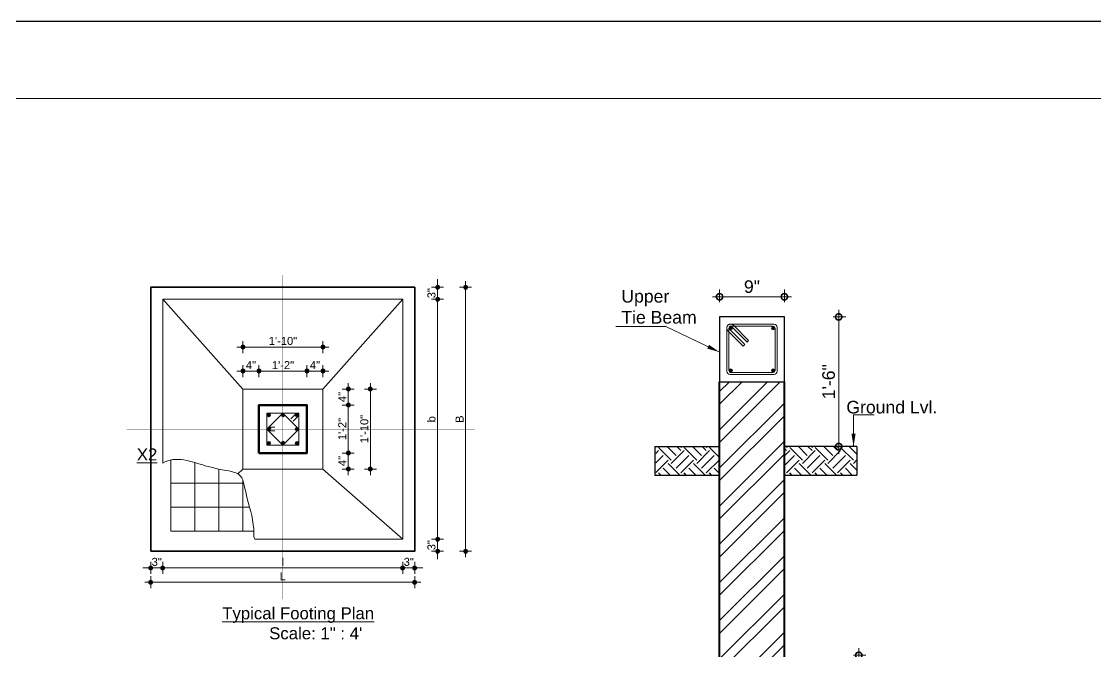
# Model space of a CAD drawing. Header units: inches. Extents: x -412 to 2766, y -9590 to -2111.
# Drawn here: x 926 to 1570, y -5088 to -4710 of the extents above; entities that cross this region are included whole.
import ezdxf

# ---------------------------------------------------------------- set-up
doc = ezdxf.new("R2010")
doc.units = ezdxf.units.IN
doc.header["$LTSCALE"] = 0.5
doc.header["$MEASUREMENT"] = 0
doc.header["$PDMODE"] = 66
doc.linetypes.add('CENTER', pattern=[2, 1.25, -0.25, 0.25, -0.25])
for name, color, linetype, lineweight in [('aa_dim', 5, 'Continuous', 9), ('COLUMN', 8, 'Continuous', 50), ('DIM', 180, 'Continuous', 5), ('ELE1', 3, 'Continuous', 9), ('footing', 42, 'Continuous', 18), ('hatch', 9, 'Continuous', 0), ('rebar', 140, 'Continuous', 13), ('STIRRUPS', 14, 'Continuous', 18), ('TEXT', 220, 'Continuous', 9), ('TRENCH', 1, 'Continuous', 35), ('wall', 20, 'Continuous', 40)]:
    doc.layers.add(name, color=color, linetype=linetype, lineweight=lineweight)
for name, color, linetype in [('border', 241, 'Continuous'), ('Boundries', 240, 'Continuous'), ('Centre line', 5, 'CENTER'), ('concrete', 173, 'Continuous'), ('earth hatch', 30, 'Continuous'), ('ROD', 223, 'Continuous')]:
    doc.layers.add(name, color=color, linetype=linetype)
doc.styles.add('1-96', font='arial.ttf', dxfattribs={"height": 7})
doc.styles.add('ramon', font='arial.ttf')
doc.styles.get("Standard").update_dxf_attribs({"font": 'arial.ttf'})
doc.dimstyles.new('4 times', dxfattribs={"dimtxt": 7, "dimasz": 7, "dimexe": 4, "dimexo": 1, "dimgap": 2, "dimtad": 1, "dimdec": 0, "dimlfac": 0.25, "dimzin": 0, "dimdsep": 46, "dimlunit": 4, "dimtxsty": '1-96', "dimblk": 'DOTSMALL', "dimcen": 3, "dimdle": 4, "dimclrd": 256, "dimclre": 256, "dimclrt": 6, "dimadec": 0, "dimazin": 0, "dimtfac": 1, "dimtdec": 0, "dimtix": 1, "dimtofl": 0, "dimtmove": 1, "dimatfit": 3, "dimfxl": 3, "dimfxlon": 1, "dimtolj": 1, "dimtzin": 0, "dimlwd": -1, "dimlwe": -1, "dimarcsym": 0})
doc.dimstyles.new('Section', dxfattribs={"dimtxt": 2, "dimasz": 1, "dimexe": 6, "dimexo": 18, "dimgap": 0.5, "dimtad": 1, "dimdec": 0, "dimzin": 3, "dimdsep": 46, "dimlunit": 4, "dimtxsty": 'ramon', "dimblk": 'dot 2', "dimcen": 0.09375, "dimse1": 1, "dimse2": 1, "dimclrd": 1, "dimclre": 1, "dimclrt": 256, "dimadec": 0, "dimazin": 0, "dimtfac": 0.75, "dimtdec": 0, "dimtix": 1, "dimtmove": 1, "dimatfit": 3, "dimldrblk": 'DOT', "dimfxl": 1, "dimtolj": 1, "dimtzin": 0, "dimlwd": 9, "dimlwe": 9, "dimarcsym": 0})

# ---------------------------------------------------------------- blocks, each defined once
blk = doc.blocks.new('dot1')
at = {"layer": 'hatch'}
h = blk.add_hatch(color=256, dxfattribs=at)
edge = h.paths.add_edge_path()
edge.add_arc((0, 0), 1, 0, 360)
for p, q in [((3, 0), (-3, 0)), ((0, 3), (0, -3))]:
    blk.add_line(p, q, dxfattribs=at)
blk.add_circle((0, 0), 1, dxfattribs=at)
blk = doc.blocks.new('dot 2')
at = {"layer": 'hatch', "xscale": 0.5, "yscale": 0.5, "zscale": 0.5}
blk.add_blockref('dot1', (0, 0), dxfattribs=at)
blk = doc.blocks.new('*D891')
at = {"layer": 'Defpoints', "color": 0, "ltscale": 6, "transparency": 16777216}
for p in [(25348.29, -5988.44), (25358.6, -5988.44), (25352.29, -5992.44)]:
    blk.add_point(p, dxfattribs=at)
at = {"layer": 'DIM', "color": 1, "lineweight": 9, "ltscale": 6, "transparency": 16777216}
blk.add_line((25358.6, -5991.44), (25358.6, -5989.44), dxfattribs=at)
for p, rotation in [((25358.6, -5988.44), 90), ((25358.6, -5992.44), 270)]:
    blk.add_blockref('dot 2', p, dxfattribs=dict(at, rotation=rotation))
at = {"layer": 'DIM', "ltscale": 6, "transparency": 16777216, "insert": (25357.1, -5990.44), "char_height": 2, "attachment_point": 5, "rotation": 90, "style": 'ramon'}
blk.add_mtext('\\A1;4"', dxfattribs=at)
blk = doc.blocks.new('_Dot')
at = {"color": 0, "linetype": 'ByBlock', "lineweight": -2}
blk.add_line((-0.5, 0), (-1, 0), dxfattribs=at)
at = {"color": 0, "linetype": 'ByBlock', "const_width": 0.5}
blk.add_lwpolyline([(-0.25, 0, 1), (0.25, 0, 1)], format="xyb", close=True, dxfattribs=at)
blk = doc.blocks.new('*D995')
at = {"layer": 'Defpoints', "color": 0, "ltscale": 6, "transparency": 16777216}
for p in [(25348.29, -5976.44), (25358.6, -5976.44), (25348.29, -5988.44)]:
    blk.add_point(p, dxfattribs=at)
at = {"layer": 'DIM', "color": 1, "lineweight": 9, "ltscale": 6, "transparency": 16777216}
blk.add_line((25358.6, -5987.44), (25358.6, -5977.44), dxfattribs=at)
for p, rotation in [((25358.6, -5976.44), 90), ((25358.6, -5988.44), 270)]:
    blk.add_blockref('dot 2', p, dxfattribs=dict(at, rotation=rotation))
at = {"layer": 'DIM', "ltscale": 6, "transparency": 16777216, "insert": (25357.1, -5982.44), "char_height": 2, "attachment_point": 5, "rotation": 90, "style": 'ramon'}
blk.add_mtext('\\A1;1\'-2"', dxfattribs=at)
blk = doc.blocks.new('*D892')
at = {"layer": 'Defpoints', "color": 0, "ltscale": 6, "transparency": 16777216}
for p in [(25352.29, -5972.44), (25358.6, -5972.44), (25348.29, -5976.44)]:
    blk.add_point(p, dxfattribs=at)
at = {"layer": 'DIM', "color": 1, "lineweight": 9, "ltscale": 6, "transparency": 16777216}
blk.add_line((25358.6, -5975.44), (25358.6, -5973.44), dxfattribs=at)
for p, rotation in [((25358.6, -5972.44), 90), ((25358.6, -5976.44), 270)]:
    blk.add_blockref('dot 2', p, dxfattribs=dict(at, rotation=rotation))
at = {"layer": 'DIM', "ltscale": 6, "transparency": 16777216, "insert": (25357.1, -5974.44), "char_height": 2, "attachment_point": 5, "rotation": 90, "style": 'ramon'}
blk.add_mtext('\\A1;4"', dxfattribs=at)
blk = doc.blocks.new('*D893')
at = {"layer": 'Defpoints', "color": 0, "ltscale": 6, "transparency": 16777216}
for p in [(25336.29, -5967.96), (25332.29, -5972.44), (25336.29, -5976.44)]:
    blk.add_point(p, dxfattribs=at)
at = {"layer": 'DIM', "color": 1, "lineweight": 9, "ltscale": 6, "transparency": 16777216}
blk.add_line((25333.29, -5967.96), (25335.29, -5967.96), dxfattribs=at)
at = {"layer": 'DIM', "color": 1, "lineweight": 9, "ltscale": 6, "transparency": 16777216, "rotation": 180}
blk.add_blockref('dot 2', (25332.29, -5967.96), dxfattribs=at)
at = {"layer": 'DIM', "color": 1, "lineweight": 9, "ltscale": 6, "transparency": 16777216}
blk.add_blockref('dot 2', (25336.29, -5967.96), dxfattribs=at)
at = {"layer": 'DIM', "ltscale": 6, "transparency": 16777216, "insert": (25334.29, -5966.46), "char_height": 2, "attachment_point": 5, "style": 'ramon'}
blk.add_mtext('\\A1;4"', dxfattribs=at)
blk = doc.blocks.new('*D994')
at = {"layer": 'Defpoints', "color": 0, "ltscale": 6, "transparency": 16777216}
for p in [(25348.29, -5967.96), (25336.29, -5976.44), (25348.29, -5976.44)]:
    blk.add_point(p, dxfattribs=at)
at = {"layer": 'DIM', "color": 1, "lineweight": 9, "ltscale": 6, "transparency": 16777216}
blk.add_line((25337.29, -5967.96), (25347.29, -5967.96), dxfattribs=at)
at = {"layer": 'DIM', "color": 1, "lineweight": 9, "ltscale": 6, "transparency": 16777216, "rotation": 180}
blk.add_blockref('dot 2', (25336.29, -5967.96), dxfattribs=at)
at = {"layer": 'DIM', "color": 1, "lineweight": 9, "ltscale": 6, "transparency": 16777216}
blk.add_blockref('dot 2', (25348.29, -5967.96), dxfattribs=at)
at = {"layer": 'DIM', "ltscale": 6, "transparency": 16777216, "insert": (25342.29, -5966.46), "char_height": 2, "attachment_point": 5, "style": 'ramon'}
blk.add_mtext('\\A1;1\'-2"', dxfattribs=at)
blk = doc.blocks.new('*D890')
at = {"layer": 'Defpoints', "color": 0, "ltscale": 6, "transparency": 16777216}
for p in [(25352.29, -5967.96), (25352.29, -5972.44), (25348.29, -5976.44)]:
    blk.add_point(p, dxfattribs=at)
at = {"layer": 'DIM', "color": 1, "lineweight": 9, "ltscale": 6, "transparency": 16777216}
blk.add_line((25349.29, -5967.96), (25351.29, -5967.96), dxfattribs=at)
at = {"layer": 'DIM', "color": 1, "lineweight": 9, "ltscale": 6, "transparency": 16777216, "rotation": 180}
blk.add_blockref('dot 2', (25348.29, -5967.96), dxfattribs=at)
at = {"layer": 'DIM', "color": 1, "lineweight": 9, "ltscale": 6, "transparency": 16777216}
blk.add_blockref('dot 2', (25352.29, -5967.96), dxfattribs=at)
at = {"layer": 'DIM', "ltscale": 6, "transparency": 16777216, "insert": (25350.29, -5966.46), "char_height": 2, "attachment_point": 5, "style": 'ramon'}
blk.add_mtext('\\A1;4"', dxfattribs=at)
blk = doc.blocks.new('*D983')
at = {"layer": 'Defpoints', "color": 0, "ltscale": 6, "transparency": 16777216}
for p in [(25352.29, -5972.44), (25364.15, -5972.44), (25352.29, -5992.44)]:
    blk.add_point(p, dxfattribs=at)
at = {"layer": 'DIM', "color": 1, "lineweight": 9, "ltscale": 6, "transparency": 16777216}
blk.add_line((25364.15, -5991.44), (25364.15, -5973.44), dxfattribs=at)
for p, rotation in [((25364.15, -5972.44), 90), ((25364.15, -5992.44), 270)]:
    blk.add_blockref('dot 2', p, dxfattribs=dict(at, rotation=rotation))
at = {"layer": 'DIM', "ltscale": 6, "transparency": 16777216, "insert": (25362.63, -5982.44), "char_height": 2, "attachment_point": 5, "rotation": 90, "style": 'ramon'}
blk.add_mtext('\\A1;1\'-10"', dxfattribs=at)
blk = doc.blocks.new('*D984')
at = {"layer": 'Defpoints', "color": 0, "ltscale": 6, "transparency": 16777216}
for p in [(25332.29, -5961.94), (25332.29, -5972.44), (25352.29, -5972.44)]:
    blk.add_point(p, dxfattribs=at)
at = {"layer": 'DIM', "color": 1, "lineweight": 9, "ltscale": 6, "transparency": 16777216}
blk.add_line((25351.29, -5961.94), (25333.29, -5961.94), dxfattribs=at)
at = {"layer": 'DIM', "color": 1, "lineweight": 9, "ltscale": 6, "transparency": 16777216, "rotation": 180}
blk.add_blockref('dot 2', (25332.29, -5961.94), dxfattribs=at)
at = {"layer": 'DIM', "color": 1, "lineweight": 9, "ltscale": 6, "transparency": 16777216}
blk.add_blockref('dot 2', (25352.29, -5961.94), dxfattribs=at)
at = {"layer": 'DIM', "ltscale": 6, "transparency": 16777216, "insert": (25342.29, -5960.42), "char_height": 2, "attachment_point": 5, "style": 'ramon'}
blk.add_mtext('\\A1;1\'-10"', dxfattribs=at)
blk = doc.blocks.new('*D985')
at = {"layer": 'Defpoints', "color": 0, "ltscale": 20, "transparency": 16777216}
for p in [(25372.23, -6009.98), (25375.23, -6012.98), (25372.23, -6017.18)]:
    blk.add_point(p, dxfattribs=at)
at = {"layer": 'DIM', "color": 1, "lineweight": 9, "ltscale": 20, "transparency": 16777216}
for p, q in [((25371.23, -6017.18), (25370.23, -6017.18)), ((25375.23, -6017.18), (25372.23, -6017.18)), ((25376.23, -6017.18), (25377.23, -6017.18))]:
    blk.add_line(p, q, dxfattribs=at)
blk.add_blockref('dot 2', (25372.23, -6017.18), dxfattribs=at)
at = {"layer": 'DIM', "color": 1, "lineweight": 9, "ltscale": 20, "transparency": 16777216, "rotation": 180}
blk.add_blockref('dot 2', (25375.23, -6017.18), dxfattribs=at)
at = {"layer": 'DIM', "ltscale": 20, "transparency": 16777216, "insert": (25373.73, -6015.66), "char_height": 2, "attachment_point": 5, "style": 'ramon'}
blk.add_mtext('\\A1;3"', dxfattribs=at)
blk = doc.blocks.new('*D986')
at = {"layer": 'Defpoints', "color": 0, "ltscale": 20, "transparency": 16777216}
for p in [(25312.23, -6009.98), (25372.23, -6009.98), (25312.23, -6017.18)]:
    blk.add_point(p, dxfattribs=at)
at = {"layer": 'DIM', "color": 1, "lineweight": 9, "ltscale": 20, "transparency": 16777216}
blk.add_line((25371.23, -6017.18), (25313.23, -6017.18), dxfattribs=at)
at = {"layer": 'DIM', "color": 1, "lineweight": 9, "ltscale": 20, "transparency": 16777216, "rotation": 180}
blk.add_blockref('dot 2', (25312.23, -6017.18), dxfattribs=at)
at = {"layer": 'DIM', "color": 1, "lineweight": 9, "ltscale": 20, "transparency": 16777216}
blk.add_blockref('dot 2', (25372.23, -6017.18), dxfattribs=at)
at = {"layer": 'DIM', "ltscale": 20, "transparency": 16777216, "insert": (25342.23, -6015.68), "char_height": 2, "attachment_point": 5, "style": 'ramon'}
blk.add_mtext('\\A1;l', dxfattribs=at)
blk = doc.blocks.new('*D990')
at = {"layer": 'Defpoints', "color": 0, "ltscale": 20, "transparency": 16777216}
for p in [(25372.23, -6009.98), (25380.93, -6009.98), (25375.23, -6012.98)]:
    blk.add_point(p, dxfattribs=at)
at = {"layer": 'DIM', "color": 1, "lineweight": 9, "ltscale": 20, "transparency": 16777216}
for p, q in [((25380.93, -6008.98), (25380.93, -6007.98)), ((25380.93, -6012.98), (25380.93, -6009.98)), ((25380.93, -6013.98), (25380.93, -6014.98))]:
    blk.add_line(p, q, dxfattribs=at)
for p, rotation in [((25380.93, -6009.98), 270), ((25380.93, -6012.98), 90)]:
    blk.add_blockref('dot 2', p, dxfattribs=dict(at, rotation=rotation))
at = {"layer": 'DIM', "ltscale": 20, "transparency": 16777216, "insert": (25379.41, -6011.48), "char_height": 2, "attachment_point": 5, "rotation": 90, "style": 'ramon'}
blk.add_mtext('\\A1;3"', dxfattribs=at)
blk = doc.blocks.new('*D899')
at = {"layer": 'Defpoints', "color": 0, "ltscale": 20, "transparency": 16777216}
for p in [(25372.23, -5949.98), (25380.93, -5949.98), (25372.23, -6009.98)]:
    blk.add_point(p, dxfattribs=at)
at = {"layer": 'DIM', "color": 1, "lineweight": 9, "ltscale": 20, "transparency": 16777216}
blk.add_line((25380.93, -6008.98), (25380.93, -5950.98), dxfattribs=at)
for p, rotation in [((25380.93, -5949.98), 90), ((25380.93, -6009.98), 270)]:
    blk.add_blockref('dot 2', p, dxfattribs=dict(at, rotation=rotation))
at = {"layer": 'DIM', "ltscale": 20, "transparency": 16777216, "insert": (25379.41, -5979.98), "char_height": 2, "attachment_point": 5, "rotation": 90, "style": 'ramon'}
blk.add_mtext('\\A1;b', dxfattribs=at)
blk = doc.blocks.new('*D895')
at = {"layer": 'Defpoints', "color": 0, "ltscale": 20, "transparency": 16777216}
for p in [(25375.23, -5946.98), (25380.93, -5946.98), (25372.23, -5949.98)]:
    blk.add_point(p, dxfattribs=at)
at = {"layer": 'DIM', "color": 1, "lineweight": 9, "ltscale": 20, "transparency": 16777216}
for p, q in [((25380.93, -5945.98), (25380.93, -5944.98)), ((25380.93, -5949.98), (25380.93, -5946.98)), ((25380.93, -5950.98), (25380.93, -5951.98))]:
    blk.add_line(p, q, dxfattribs=at)
for p, rotation in [((25380.93, -5946.98), 270), ((25380.93, -5949.98), 90)]:
    blk.add_blockref('dot 2', p, dxfattribs=dict(at, rotation=rotation))
at = {"layer": 'DIM', "ltscale": 20, "transparency": 16777216, "insert": (25379.41, -5948.48), "char_height": 2, "attachment_point": 5, "rotation": 90, "style": 'ramon'}
blk.add_mtext('\\A1;3"', dxfattribs=at)
blk = doc.blocks.new('*D991')
at = {"layer": 'Defpoints', "color": 0, "ltscale": 20, "transparency": 16777216}
for p in [(25375.23, -5946.98), (25387.94, -5946.98), (25375.23, -6012.98)]:
    blk.add_point(p, dxfattribs=at)
at = {"layer": 'DIM', "color": 1, "lineweight": 9, "ltscale": 20, "transparency": 16777216}
blk.add_line((25387.94, -6011.98), (25387.94, -5947.98), dxfattribs=at)
for p, rotation in [((25387.94, -5946.98), 90), ((25387.94, -6012.98), 270)]:
    blk.add_blockref('dot 2', p, dxfattribs=dict(at, rotation=rotation))
at = {"layer": 'DIM', "ltscale": 20, "transparency": 16777216, "insert": (25386.44, -5979.98), "char_height": 2, "attachment_point": 5, "rotation": 90, "style": 'ramon'}
blk.add_mtext('\\A1;B', dxfattribs=at)
blk = doc.blocks.new('*D896')
at = {"layer": 'Defpoints', "color": 0, "ltscale": 20, "transparency": 16777216}
for p in [(25312.23, -5991.01), (25309.23, -6012.98), (25312.23, -6017.18)]:
    blk.add_point(p, dxfattribs=at)
at = {"layer": 'DIM', "color": 1, "lineweight": 9, "ltscale": 20, "transparency": 16777216}
for p, q in [((25308.23, -6017.18), (25307.23, -6017.18)), ((25309.23, -6017.18), (25312.23, -6017.18)), ((25313.23, -6017.18), (25314.23, -6017.18))]:
    blk.add_line(p, q, dxfattribs=at)
blk.add_blockref('dot 2', (25309.23, -6017.18), dxfattribs=at)
at = {"layer": 'DIM', "color": 1, "lineweight": 9, "ltscale": 20, "transparency": 16777216, "rotation": 180}
blk.add_blockref('dot 2', (25312.23, -6017.18), dxfattribs=at)
at = {"layer": 'DIM', "ltscale": 20, "transparency": 16777216, "insert": (25310.73, -6015.66), "char_height": 2, "attachment_point": 5, "style": 'ramon'}
blk.add_mtext('\\A1;3"', dxfattribs=at)
blk = doc.blocks.new('*D992')
at = {"layer": 'Defpoints', "color": 0, "ltscale": 20, "transparency": 16777216}
for p in [(25309.23, -6012.98), (25375.23, -6012.98), (25375.23, -6020.76)]:
    blk.add_point(p, dxfattribs=at)
at = {"layer": 'DIM', "color": 1, "lineweight": 9, "ltscale": 20, "transparency": 16777216}
blk.add_line((25310.23, -6020.76), (25374.23, -6020.76), dxfattribs=at)
at = {"layer": 'DIM', "color": 1, "lineweight": 9, "ltscale": 20, "transparency": 16777216, "rotation": 180}
blk.add_blockref('dot 2', (25309.23, -6020.76), dxfattribs=at)
at = {"layer": 'DIM', "color": 1, "lineweight": 9, "ltscale": 20, "transparency": 16777216}
blk.add_blockref('dot 2', (25375.23, -6020.76), dxfattribs=at)
at = {"layer": 'DIM', "ltscale": 20, "transparency": 16777216, "insert": (25342.23, -6019.26), "char_height": 2, "attachment_point": 5, "style": 'ramon'}
blk.add_mtext('\\A1;L', dxfattribs=at)
blk = doc.blocks.new('STRAP FOOTING')
at = {"layer": 'TEXT', "insert": (27941.92, -3892.74), "char_height": 3, "width": 140.3021, "attachment_point": 3}
blk.add_mtext('\\pi12.8199;{\\f@Arial Unicode MS|b0|i0|c0|p34;\\LX2}', dxfattribs=at)
blk = doc.blocks.new('_DOTSMALL')
at = {"color": 0, "linetype": 'ByBlock', "const_width": 0.5}
blk.add_lwpolyline([(-0.0625, 0, 1), (0.0625, 0, 1)], format="xyb", close=True, dxfattribs=at)
blk = doc.blocks.new('*D938')
at = {"layer": 'Defpoints', "color": 0, "transparency": 16777216}
for p in [(139.98, 243.76), (181.29, 243.76), (151.98, 207.76)]:
    blk.add_point(p, dxfattribs=at)
at = {"layer": 'DIM', "transparency": 16777216}
for p, q in [((181.29, 203.76), (181.29, 247.76)), ((178.29, 243.76), (185.29, 243.76)), ((178.29, 207.76), (185.29, 207.76))]:
    blk.add_line(p, q, dxfattribs=at)
at = {"layer": 'DIM', "transparency": 16777216, "xscale": 7, "yscale": 7, "zscale": 7}
for p, rotation in [((181.29, 243.76), 90), ((181.29, 207.76), 270)]:
    blk.add_blockref('_DOTSMALL', p, dxfattribs=dict(at, rotation=rotation))
at = {"layer": 'DIM', "color": 6, "transparency": 16777216, "insert": (175.71, 225.76), "char_height": 7, "attachment_point": 5, "rotation": 90, "style": '1-96'}
blk.add_mtext('\\A1;9"', dxfattribs=at)
blk = doc.blocks.new('*D939')
at = {"layer": 'Defpoints', "color": 0, "transparency": 16777216}
for p in [(139.98, 431.76), (170.16, 431.76), (139.98, 359.76)]:
    blk.add_point(p, dxfattribs=at)
at = {"layer": 'DIM', "transparency": 16777216}
for p, q in [((170.16, 355.76), (170.16, 435.76)), ((167.16, 431.76), (174.16, 431.76)), ((167.16, 359.76), (174.16, 359.76))]:
    blk.add_line(p, q, dxfattribs=at)
at = {"layer": 'DIM', "transparency": 16777216, "xscale": 7, "yscale": 7, "zscale": 7}
for p, rotation in [((170.16, 431.76), 90), ((170.16, 359.76), 270)]:
    blk.add_blockref('_DOTSMALL', p, dxfattribs=dict(at, rotation=rotation))
at = {"layer": 'DIM', "color": 6, "transparency": 16777216, "insert": (164.58, 395.76), "char_height": 7, "attachment_point": 5, "rotation": 90, "style": '1-96'}
blk.add_mtext('\\A1;1\'-6"', dxfattribs=at)
blk = doc.blocks.new('*D940')
at = {"layer": 'Defpoints', "color": 0, "transparency": 16777216}
for p in [(139.98, 442.97), (103.98, 431.76), (139.98, 431.76)]:
    blk.add_point(p, dxfattribs=at)
at = {"layer": 'DIM', "transparency": 16777216}
for p, q in [((99.98, 442.97), (143.98, 442.97)), ((103.98, 439.97), (103.98, 446.97)), ((139.98, 439.97), (139.98, 446.97))]:
    blk.add_line(p, q, dxfattribs=at)
at = {"layer": 'DIM', "transparency": 16777216, "xscale": 7, "yscale": 7, "zscale": 7, "rotation": 180}
blk.add_blockref('_DOTSMALL', (103.98, 442.97), dxfattribs=at)
at = {"layer": 'DIM', "transparency": 16777216, "xscale": 7, "yscale": 7, "zscale": 7}
blk.add_blockref('_DOTSMALL', (139.98, 442.97), dxfattribs=at)
at = {"layer": 'DIM', "color": 6, "transparency": 16777216, "insert": (121.98, 448.55), "char_height": 7, "attachment_point": 5, "style": '1-96'}
blk.add_mtext('\\A1;9"', dxfattribs=at)
blk = doc.blocks.new('12 mm bar')
at = {"layer": 'rebar'}
blk.add_hatch(color=256, dxfattribs=at).paths.add_polyline_path([(-0.24, 0, 1), (0.24, 0, 1)])
for q in [(-0.24, 0), (-0.17, 0.17), (-0.17, -0.17), (0, 0.24), (0.17, 0.17), (0.24, 0), (0.17, -0.17), (0, -0.24)]:
    blk.add_line((0, 0), q, dxfattribs=at)
blk.add_circle((0, 0), 0.24, dxfattribs=at)
blk = doc.blocks.new('9 TIE-BEAM')
at = {"layer": 'concrete'}
blk.add_lwpolyline([(0, 0), (9, 0), (9, 9), (0, 9)], close=True, dxfattribs=at)
at = {"layer": 'STIRRUPS'}
for points in [[(1.48, 1), (7.52, 1, 0.414214), (8, 1.48), (8, 7.52, 0.414214), (7.52, 8), (1.48, 8, 0.414214), (1, 7.52), (1, 1.48, 0.414214)], [(3.83, 5.51), (4.04, 5.72), (1.92, 7.84, 1), (1.16, 7.08), (3.28, 4.96), (3.49, 5.17), (1.37, 7.29, -1), (1.71, 7.63)], [(1.54, 1.3), (7.46, 1.3, 0.414214), (7.7, 1.54), (7.7, 7.46, 0.414214), (7.46, 7.7), (1.54, 7.7, 0.414214), (1.3, 7.46), (1.3, 1.54, 0.414214)]]:
    blk.add_lwpolyline(points, format="xyb", close=True, dxfattribs=at)
at = {"layer": 'rebar', "extrusion": (0, 0, -1), "zscale": -1}
blk.add_blockref('12 mm bar', (-1.54, 7.46), dxfattribs=at)
at = {"layer": 'rebar'}
blk.add_blockref('12 mm bar', (7.46, 7.46), dxfattribs=at)
at = {"layer": 'rebar', "rotation": 179.9999999999935}
blk.add_blockref('12 mm bar', (1.54, 1.54), dxfattribs=at)
at = {"layer": 'rebar', "extrusion": (0, 0, -1), "zscale": -1, "rotation": 180.0000000000065}
blk.add_blockref('12 mm bar', (-7.46, 1.54), dxfattribs=at)
blk = doc.blocks.new('100')
at = {"layer": 'hatch'}
h = blk.add_hatch(color=256, dxfattribs=at)
h.dxf.hatch_style = 1
h.paths.add_polyline_path([(25338.34, -5978.94, -1), (25339.21, -5978.94, -1)])
h = blk.add_hatch(color=256, dxfattribs=at)
h.dxf.hatch_style = 1
h.paths.add_polyline_path([(25342.3, -5978.64, -1), (25342.3, -5979.37, -1)])
h = blk.add_hatch(color=256, dxfattribs=at)
h.dxf.hatch_style = 1
h.paths.add_polyline_path([(25346.24, -5978.94, 1), (25345.38, -5978.94, 1)])
h = blk.add_hatch(color=256, dxfattribs=at)
h.dxf.hatch_style = 1
h.paths.add_polyline_path([(25339.23, -5982.43, 1), (25338.51, -5982.43, 1)])
h = blk.add_hatch(color=256, dxfattribs=at)
h.dxf.hatch_style = 1
h.paths.add_polyline_path([(25346.09, -5982.44, 1), (25345.37, -5982.44, 1)])
h = blk.add_hatch(color=256, dxfattribs=at)
h.dxf.hatch_style = 1
h.paths.add_polyline_path([(25338.34, -5985.95, 1), (25339.21, -5985.95, 1)])
h = blk.add_hatch(color=256, dxfattribs=at)
h.dxf.hatch_style = 1
h.paths.add_polyline_path([(25342.31, -5985.5, -1), (25342.31, -5986.23, -1)])
h = blk.add_hatch(color=256, dxfattribs=at)
h.dxf.hatch_style = 1
h.paths.add_polyline_path([(25346.24, -5985.95, -1), (25345.38, -5985.95, -1)])
at = {"layer": 'Centre line', "ltscale": 0.02}
for p, q in [((25342.29, -6024.98), (25342.29, -5943.98)), ((25303.23, -5982.44), (25390.23, -5982.44))]:
    blk.add_line(p, q, dxfattribs=at)
at = {"layer": 'COLUMN'}
blk.add_lwpolyline([(25336.29, -5988.44), (25348.29, -5988.44), (25348.29, -5976.44), (25336.29, -5976.44)], close=True, dxfattribs=at)
at = {"layer": 'footing', "ltscale": 6}
for p, q in [((25332.29, -5972.44), (25312.23, -5949.98)), ((25352.29, -5972.44), (25372.23, -5949.98)), ((25330.98, -5993.61), (25332.29, -5992.44)), ((25352.29, -5992.44), (25372.23, -6009.98))]:
    blk.add_line(p, q, dxfattribs=at)
at = {"layer": 'footing', "ltscale": 20}
blk.add_lwpolyline([(25335.26, -6009.98), (25372.23, -6009.98), (25372.23, -5949.98), (25312.23, -5949.98), (25312.23, -5991.01)], dxfattribs=at)
at = {"layer": 'footing', "ltscale": 6}
blk.add_lwpolyline([(25332.29, -5992.44), (25352.29, -5992.44), (25352.29, -5972.44), (25332.29, -5972.44)], close=True, dxfattribs=at)
blk.add_open_spline([(25312.23, -5991.01), (25315.44, -5988.94), (25326.3, -5993.37), (25332.29, -5992.44), (25332.86, -5998.94), (25335.22, -6005.97), (25334.96, -6009.5), (25335.26, -6009.98)], degree=3, knots=[1.147736, 1.147736, 1.147736, 1.147736, 10.987433, 26.494154, 37.427382, 46.631313, 48.058171, 48.058171, 48.058171, 48.058171], dxfattribs=at)
at = {"layer": 'ROD', "lineweight": 13}
for p, q in [((25344.26, -5979.86), (25345.68, -5978.44)), ((25344.88, -5980.49), (25346.29, -5979.07)), ((25340.29, -5982.01), (25338.73, -5982.01)), ((25340.29, -5982.88), (25338.73, -5982.88)), ((25314.23, -5990.19), (25314.23, -6007.98)), ((25320.23, -5990.8), (25320.23, -6007.98)), ((25320.23, -5992.9), (25320.23, -6007.98)), ((25326.23, -5992.45), (25326.23, -6007.98)), ((25332.23, -5992.45), (25332.23, -5992.5)), ((25314.23, -5995.98), (25332.48, -5995.98)), ((25332.23, -5995.21), (25332.23, -6007.98)), ((25314.23, -6001.98), (25333.94, -6001.98)), ((25314.23, -6007.98), (25335, -6007.98))]:
    blk.add_line(p, q, dxfattribs=at)
blk.add_lwpolyline([(25338.29, -5986.44), (25346.29, -5986.44), (25346.29, -5978.44), (25338.29, -5978.44)], close=True, dxfattribs=at)
blk.add_lwpolyline([(25338.29, -5982.44), (25342.29, -5978.44), (25346.29, -5982.44), (25342.29, -5986.44), (25338.29, -5982.44)], dxfattribs=at)
for centre, radius in [((25338.78, -5978.94), 0.433), ((25342.3, -5979), 0.361), ((25345.81, -5978.94), 0.433), ((25338.87, -5982.43), 0.361), ((25345.73, -5982.44), 0.361), ((25338.78, -5985.95), 0.433), ((25342.31, -5985.87), 0.361), ((25345.81, -5985.95), 0.433)]:
    blk.add_circle(centre, radius, dxfattribs=at)
at = {"layer": 'TRENCH', "ltscale": 20}
blk.add_lwpolyline([(25309.23, -6012.98), (25375.23, -6012.98), (25375.23, -5946.98), (25309.23, -5946.98)], close=True, dxfattribs=at)
at = {"layer": 'TEXT', "insert": (25326.02, -6027.01), "char_height": 3, "width": 60.7592, "attachment_point": 1}
blk.add_mtext('\\pi1.086;{\\f@Arial Unicode MS|b0|i0|c0|p34;\\LTypical Footing Plan\\P\\pi12.8199;\\lScale: 1" : 4\'}', dxfattribs=at)
at = {"layer": 'DIM', "ltscale": 20}
for base, p1, p2, picture, middle in [((25380.93, -5946.98), (25372.23, -5949.98), (25375.23, -5946.98), '*D895', (25379.41, -5948.48)), ((25380.93, -6009.98), (25375.23, -6012.98), (25372.23, -6009.98), '*D990', (25379.41, -6011.48))]:
    dim = blk.add_linear_dim(base=base, p1=p1, p2=p2, angle=90, dimstyle='Section', dxfattribs=at)
    dim.commit()
    dim.dimension.update_dxf_attribs({"geometry": picture, "text_midpoint": middle})
for base, p1, p2, text, picture, middle in [((25387.94, -5946.98), (25375.23, -6012.98), (25375.23, -5946.98), 'B', '*D991', (25386.44, -5979.98)), ((25380.93, -5949.98), (25372.23, -6009.98), (25372.23, -5949.98), 'b', '*D899', (25379.41, -5979.98))]:
    dim = blk.add_linear_dim(base=base, p1=p1, p2=p2, angle=90, text=text, dimstyle='Section', dxfattribs=at)
    dim.commit()
    dim.dimension.update_dxf_attribs({"geometry": picture, "text_midpoint": middle})
at = {"layer": 'DIM', "ltscale": 6}
for base, p1, p2, text, picture, middle in [((25332.29, -5961.94), (25352.29, -5972.44), (25332.29, -5972.44), '1\'-10"', '*D984', (25342.29, -5960.42)), ((25348.29, -5967.96), (25336.29, -5976.44), (25348.29, -5976.44), '1\'-2"', '*D994', (25342.29, -5966.46))]:
    dim = blk.add_linear_dim(base=base, p1=p1, p2=p2, text=text, dimstyle='Section', dxfattribs=at)
    dim.commit()
    dim.dimension.update_dxf_attribs({"geometry": picture, "text_midpoint": middle})
for base, p1, p2, picture, middle in [((25336.29, -5967.96), (25332.29, -5972.44), (25336.29, -5976.44), '*D893', (25334.29, -5966.46)), ((25352.29, -5967.96), (25348.29, -5976.44), (25352.29, -5972.44), '*D890', (25350.29, -5966.46))]:
    dim = blk.add_linear_dim(base=base, p1=p1, p2=p2, dimstyle='Section', dxfattribs=at)
    dim.commit()
    dim.dimension.update_dxf_attribs({"geometry": picture, "text_midpoint": middle})
for base, p1, p2, picture, middle in [((25358.6, -5972.44), (25348.29, -5976.44), (25352.29, -5972.44), '*D892', (25357.1, -5974.44)), ((25358.6, -5988.44), (25352.29, -5992.44), (25348.29, -5988.44), '*D891', (25357.1, -5990.44))]:
    dim = blk.add_linear_dim(base=base, p1=p1, p2=p2, angle=90, dimstyle='Section', dxfattribs=at)
    dim.commit()
    dim.dimension.update_dxf_attribs({"geometry": picture, "text_midpoint": middle})
for base, p1, p2, text, picture, middle in [((25364.15, -5972.44), (25352.29, -5992.44), (25352.29, -5972.44), '1\'-10"', '*D983', (25362.63, -5982.44)), ((25358.6, -5976.44), (25348.29, -5988.44), (25348.29, -5976.44), '1\'-2"', '*D995', (25357.1, -5982.44))]:
    dim = blk.add_linear_dim(base=base, p1=p1, p2=p2, angle=90, text=text, dimstyle='Section', dxfattribs=at)
    dim.commit()
    dim.dimension.update_dxf_attribs({"geometry": picture, "text_midpoint": middle})
at = {"layer": 'DIM', "ltscale": 20}
for base, p1, p2, picture, middle in [((25312.23, -6017.18), (25309.23, -6012.98), (25312.23, -5991.01), '*D896', (25310.73, -6015.66)), ((25372.23, -6017.18), (25375.23, -6012.98), (25372.23, -6009.98), '*D985', (25373.73, -6015.66))]:
    dim = blk.add_linear_dim(base=base, p1=p1, p2=p2, dimstyle='Section', dxfattribs=at)
    dim.commit()
    dim.dimension.update_dxf_attribs({"geometry": picture, "text_midpoint": middle})
for base, p1, p2, text, picture, middle in [((25312.23, -6017.18), (25372.23, -6009.98), (25312.23, -6009.98), 'l', '*D986', (25342.23, -6015.68)), ((25375.23, -6020.76), (25309.23, -6012.98), (25375.23, -6012.98), 'L', '*D992', (25342.23, -6019.26))]:
    dim = blk.add_linear_dim(base=base, p1=p1, p2=p2, text=text, dimstyle='Section', dxfattribs=at)
    dim.commit()
    dim.dimension.update_dxf_attribs({"geometry": picture, "text_midpoint": middle})
blk = doc.blocks.new('A$C67386614')
at = {"layer": 'earth hatch'}
h = blk.add_hatch(dxfattribs=at)
h.set_pattern_fill('ANSI32', color=256, scale=40, style=0)
h.set_pattern_definition([(45, (-57121.835, -8182.079), (-10.6066017, 10.6066017), []), (45, (-57114.764, -8182.079), (-10.6066017, 10.6066017), [])])
h.paths.add_polyline_path([(139.98, 395.76), (103.98, 395.76), (103.98, 207.76), (139.98, 207.76)])
h = blk.add_hatch(dxfattribs=at)
h.set_pattern_fill('EARTH', color=256, scale=40, angle=45, style=0)
h.set_pattern_definition([(45, (-1972.497, 2417.063), (9e-16, 14.142136), [10, -10]), (45, (-1975.149, 2419.714), (9e-16, 14.142136), [10, -10]), (45, (-1977.801, 2422.366), (9e-16, 14.142136), [10, -10]), (135, (-1977.801, 2424.134), (-14.142136, 2e-15), [10, -10]), (135, (-1975.149, 2426.785), (-14.142136, 2e-15), [10, -10]), (135, (-1972.497, 2429.437), (-14.142136, 2e-15), [10, -10])])
h.paths.add_polyline_path([(68.58, 343.94), (103.98, 343.94), (103.98, 359.76), (68.58, 359.76)])
h = blk.add_hatch(dxfattribs=at)
h.set_pattern_fill('EARTH', color=256, scale=40, angle=45, style=0)
h.set_pattern_definition([(45, (-1984.497, 2417.063), (9e-16, 14.142136), [10, -10]), (45, (-1987.149, 2419.714), (9e-16, 14.142136), [10, -10]), (45, (-1989.801, 2422.366), (9e-16, 14.142136), [10, -10]), (135, (-1989.801, 2424.134), (-14.142136, 2e-15), [10, -10]), (135, (-1987.149, 2426.785), (-14.142136, 2e-15), [10, -10]), (135, (-1984.497, 2429.437), (-14.142136, 2e-15), [10, -10])])
h.paths.add_polyline_path([(139.98, 343.94), (180.25, 343.94), (180.25, 359.76), (139.98, 359.76)])
at = {"layer": 'border'}
for p, q in [((68.07, 359.76), (103.98, 359.76)), ((180.25, 359.76), (139.98, 359.76))]:
    blk.add_line(p, q, dxfattribs=at)
at = {"layer": 'DIM'}
blk.add_line((74.07, 426.46), (46.41, 426.46), dxfattribs=at)
at = {"layer": 'earth hatch'}
for p, q in [((68.07, 359.76), (68.07, 343.94)), ((180.25, 359.76), (180.25, 343.94)), ((68.07, 343.94), (103.98, 343.94)), ((139.98, 343.94), (180.25, 343.94))]:
    blk.add_line(p, q, dxfattribs=at)
at = {"layer": 'wall'}
for p, q in [((103.98, 207.76), (103.98, 395.76)), ((139.98, 207.76), (139.98, 395.76))]:
    blk.add_line(p, q, dxfattribs=at)
at = {"xscale": 4, "yscale": 4, "zscale": 4}
blk.add_blockref('9 TIE-BEAM', (103.98, 395.76), dxfattribs=at)
at = {"layer": 'TEXT', "char_height": 7, "width": 175.0535, "attachment_point": 1, "style": '1-96'}
for s, insert in [('Upper\\PTie Beam', (49.43, 446.74)), ('Ground Lvl.', (174.39, 385.14))]:
    blk.add_mtext(s, dxfattribs=dict(at, insert=insert))
at = {"layer": 'DIM'}
dim = blk.add_linear_dim(base=(139.98, 442.97), p1=(103.98, 431.76), p2=(139.98, 431.76), dimstyle='4 times', dxfattribs=at)
dim.commit()
dim.dimension.update_dxf_attribs({"geometry": '*D940', "text_midpoint": (121.98, 448.55)})
dim = blk.add_linear_dim(base=(170.16, 431.76), p1=(139.98, 359.76), p2=(139.98, 431.76), angle=90, dimstyle='4 times', override={"dimtxsty": '1-96'}, dxfattribs=at)
dim.commit()
dim.dimension.update_dxf_attribs({"geometry": '*D939', "text_midpoint": (164.58, 395.76)})
dim = blk.add_linear_dim(base=(181.29, 243.76), p1=(151.98, 207.76), p2=(139.98, 243.76), angle=90, dimstyle='4 times', dxfattribs=at)
dim.commit()
dim.dimension.update_dxf_attribs({"geometry": '*D938', "text_midpoint": (175.71, 225.76)})
for points in [[(103.98, 412.21), (74.07, 426.46)], [(178.39, 359.82), (178.39, 377.46), (189.93, 377.46)]]:
    blk.add_leader(points, dimstyle='4 times', dxfattribs=at)

msp = doc.modelspace()

# ---------------------------------------------------------------- linework, layer by layer
at = {"layer": 'Defpoints'}
msp.add_lwpolyline([(2766.09, -4709.64), (-411.51, -4709.64), (-411.51, -6957.6), (2766.09, -6957.6)], close=True, dxfattribs=at)
at = {"layer": 'ELE1'}
msp.add_lwpolyline([(-365.19, -4755.95), (2719.77, -4755.95), (2719.77, -6911.29), (-365.19, -6911.29)], close=True, dxfattribs=at)

# ---------------------------------------------------------------- block references
at = {"xscale": 2.4, "yscale": 2.4, "zscale": 2.4}
msp.add_blockref('STRAP FOOTING', (-66053.08, 4376.73), dxfattribs=at)
at = {"layer": 'aa_dim', "xscale": 2.4, "yscale": 2.4, "zscale": 2.4}
msp.add_blockref('100', (-59738.61, 9403.68), dxfattribs=at)
at = {"layer": 'Boundries', "xscale": 1.08, "yscale": 1.08, "zscale": 1.08}
msp.add_blockref('A$C67386614', (1232.45, -5353.22), dxfattribs=at)

doc.saveas('drawing.dxf')
